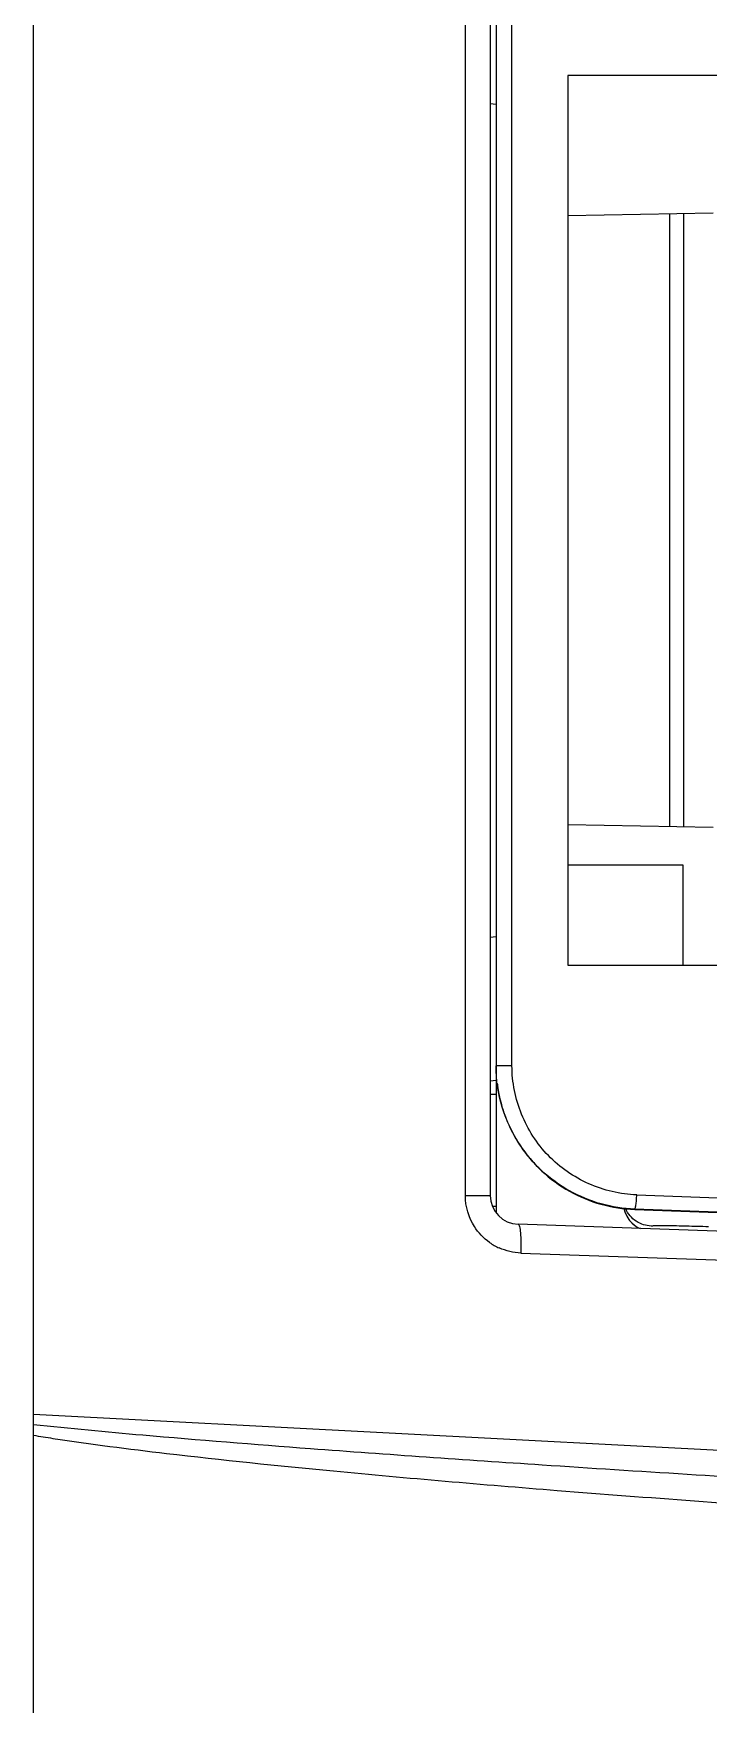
# Model space of a CAD drawing. Header units: millimetres. Extents: x -73584 to -37571, y -61249 to -50748.
# Drawn here: x -48297.5 to -48274, y -52510 to -52451.7 of the extents above; entities that cross this region are included whole.
import ezdxf

# ---------------------------------------------------------------- set-up
doc = ezdxf.new("R2010")
doc.units = ezdxf.units.MM
doc.header["$LTSCALE"] = 200
doc.layers.add('DIM', color=3, linetype='Continuous')
doc.layers.add('SOLID_1', color=7, linetype='Continuous')

# ---------------------------------------------------------------- blocks, each defined once
blk = doc.blocks.new('5569')
at = {"color": 7, "linetype": 'Continuous'}
for p, q in [((-46066.839, -55184.216), (-46066.839, -54684.316)), ((-46051.808, -54815.794), (-46051.808, -54768.739)), ((-46050.939, -54768.739), (-46050.939, -54815.794)), ((-46050.939, -54777.745), (-46050.739, -54777.763)), ((-46050.939, -54806.788), (-46050.739, -54806.77)), ((-46050.739, -54811.23), (-46050.739, -54811.776)), ((-46050.939, -54811.794), (-46050.739, -54811.776)), ((-46050.738, -54811.776), (-46050.738, -54816.381)), ((-46050.738, -54812.266), (-46050.939, -54812.266)), ((-46051.808, -54815.794), (-46050.939, -54815.794)), ((-46050.858, -54816.166), (-46050.738, -54816.166)), ((-46037.821, -54817.218), (-46049.974, -54816.793)), ((-46049.878, -54817.793), (-46037.708, -54818.218)), ((-46037.708, -54824.946), (-46066.839, -54823.419))]:
    blk.add_line(p, q, dxfattribs=at)
for centre, radius, start, end in [((-46049.939, -54815.794), 1, 180, 267.96595), ((-46049.833, -54815.834), 1.953, 234.60191, 245.94421), ((-46057.609, -54768.341), 56.559, 260.60769, 261.30259)]:
    blk.add_arc(centre, radius, start, end, dxfattribs=at)
for points in [[(-46051.492, -54816.873), (-46051.695, -54816.558), (-46051.805, -54816.169), (-46051.808, -54815.794)], [(-46050.964, -54817.426), (-46051.172, -54817.279), (-46051.354, -54817.087), (-46051.492, -54816.873)], [(-46049.878, -54817.793), (-46050.135, -54817.78), (-46050.394, -54817.722), (-46050.629, -54817.617)]]:
    blk.add_open_spline(points, degree=3, dxfattribs=at)
for points, knots in [([(-46049.974, -54816.793), (-46049.964, -54816.793), (-46049.942, -54816.822), (-46049.913, -54816.916), (-46049.883, -54817.126), (-46049.872, -54817.433), (-46049.874, -54817.669), (-46049.878, -54817.793)], [0, 0, 0, 0, 0.029375, 0.088448, 0.305322, 0.636337, 1, 1, 1, 1]), ([(-46039.048, -54825.818), (-46042.41, -54825.617), (-46048.462, -54825.237), (-46056.459, -54824.681), (-46062.361, -54824.213), (-46065.573, -54823.915), (-46066.838, -54823.776)], [0, 0, 0, 0, 0.362621, 0.65277, 0.862998, 1, 1, 1, 1]), ([(-46066.161, -54824.25), (-46064.847, -54824.451), (-46061.596, -54824.865), (-46055.746, -54825.468), (-46048.027, -54826.128), (-46042.241, -54826.548), (-46039.052, -54826.763)], [0, 0, 0, 0, 0.146485, 0.360899, 0.647883, 1, 1, 1, 1])]:
    blk.add_open_spline(points, degree=3, knots=knots, dxfattribs=at)
at = {"layer": 'SOLID_1', "color": 7, "linetype": 'Continuous'}
for p, q in [((-46050.739, -54773.259), (-46050.739, -54811.274)), ((-46050.186, -54811.268), (-46050.186, -54773.264)), ((-46048.239, -54776.766), (-46048.239, -54807.766)), ((-46014.793, -54776.766), (-46048.239, -54776.766)), ((-46043.18, -54781.565), (-46048.239, -54781.653)), ((-46044.703, -54781.591), (-46044.703, -54802.942)), ((-46044.203, -54802.95), (-46044.203, -54781.583)), ((-46043.18, -54802.968), (-46048.239, -54802.88)), ((-46048.239, -54804.266), (-46044.239, -54804.266)), ((-46044.239, -54804.266), (-46044.239, -54807.766)), ((-46048.239, -54807.766), (-46014.793, -54807.766)), ((-46050.186, -54811.268), (-46050.739, -54811.268)), ((-46045.843, -54815.767), (-46014.793, -54816.863)), ((-46045.913, -54816.275), (-46045.913, -54816.264)), ((-46037.78, -54816.553), (-46045.913, -54816.267)), ((-46045.913, -54816.277), (-46026.29, -54816.969))]:
    blk.add_line(p, q, dxfattribs=at)
for centre, radius, start, end in [((-46045.735, -54811.279), 5.001, 187.00612, 188.43496), ((-46045.823, -54811.292), 4.915, 188.43891, 189.85692), ((-46045.803, -54811.288), 4.935, 189.85728, 191.71203), ((-46045.771, -54811.281), 4.968, 191.71474, 195.6082), ((-46045.746, -54811.275), 4.994, 195.60628, 196.86736), ((-46045.721, -54811.267), 5.02, 196.87051, 201.30829), ((-46045.706, -54811.261), 5.036, 201.30661, 201.95795), ((-46045.686, -54811.252), 5.057, 201.96596, 211.05722), ((-46045.705, -54811.263), 5.036, 211.06317, 213.29684), ((-46045.31, -54816.035), 1, 192.07724, 245.38816)]:
    blk.add_arc(centre, radius, start, end, dxfattribs=at)
for points, knots in [([(-46049.909, -54814.024), (-46050.174, -54813.62), (-46050.591, -54812.73), (-46050.739, -54811.756), (-46050.739, -54811.27)], [0, 0, 0, 0, 0.498372, 1, 1, 1, 1]), ([(-46045.843, -54815.767), (-46046.13, -54815.757), (-46046.702, -54815.68), (-46047.523, -54815.404), (-46048.278, -54814.98), (-46048.94, -54814.419), (-46049.478, -54813.738), (-46049.878, -54812.967), (-46050.128, -54812.134), (-46050.186, -54811.557), (-46050.186, -54811.268)], [0, 0, 0, 0, 0.124652, 0.249369, 0.374187, 0.499127, 0.624202, 0.749398, 0.874678, 1, 1, 1, 1]), ([(-46049.914, -54814.028), (-46049.696, -54814.359), (-46049.179, -54814.974), (-46048.209, -54815.68), (-46047.101, -54816.139), (-46046.31, -54816.263), (-46045.913, -54816.277)], [0, 0, 0, 0, 0.250353, 0.500591, 0.749627, 1, 1, 1, 1]), ([(-46045.913, -54816.267), (-46046.308, -54816.253), (-46047.098, -54816.126), (-46048.204, -54815.668), (-46049.015, -54815.082), (-46049.563, -54814.508), (-46049.8, -54814.19), (-46049.909, -54814.024)], [0, 0, 0, 0, 0.249755, 0.499784, 0.749738, 0.87484, 1, 1, 1, 1]), ([(-46045.913, -54816.267), (-46045.909, -54816.267), (-46045.899, -54816.253), (-46045.891, -54816.226), (-46045.88, -54816.179), (-46045.87, -54816.116), (-46045.861, -54816.037), (-46045.85, -54815.92), (-46045.846, -54815.828), (-46045.843, -54815.767)], [0, 0, 0, 0, 0.02529, 0.081519, 0.174964, 0.304014, 0.462118, 0.638367, 1, 1, 1, 1]), ([(-46046.288, -54816.244), (-46046.256, -54816.393), (-46046.12, -54816.683), (-46045.866, -54816.88), (-46045.725, -54816.944)], [0, 0, 0, 0, 0.494547, 1, 1, 1, 1]), ([(-46045.345, -54816.853), (-46045.433, -54816.849), (-46045.615, -54816.819), (-46045.87, -54816.698), (-46046.087, -54816.505), (-46046.19, -54816.338), (-46046.228, -54816.25)], [0, 0, 0, 0, 0.2342, 0.485033, 0.743707, 1, 1, 1, 1]), ([(-46045.345, -54816.853), (-46045.345, -54816.851), (-46045.341, -54816.849), (-46045.335, -54816.847), (-46045.322, -54816.845), (-46045.297, -54816.842), (-46045.253, -54816.839), (-46045.187, -54816.837), (-46045.103, -54816.835), (-46045.002, -54816.834), (-46044.886, -54816.834), (-46044.754, -54816.835), (-46044.609, -54816.837), (-46044.393, -54816.84), (-46044.1, -54816.847), (-46043.73, -54816.857), (-46043.475, -54816.865), (-46043.345, -54816.87)], [0, 0, 0, 0, 0.00167, 0.005445, 0.011594, 0.020123, 0.044177, 0.077301, 0.11921, 0.169594, 0.227979, 0.293798, 0.366443, 0.445179, 0.617833, 0.805272, 1, 1, 1, 1])]:
    blk.add_open_spline(points, degree=3, knots=knots, dxfattribs=at)
blk = doc.blocks.new('*U670')
at = {"layer": 'DIM', "color": 3}
blk.add_blockref('5569', (46037.067, 54931.016), dxfattribs=at)
blk = doc.blocks.new('*U671')
at = {"layer": 'DIM', "color": 0, "linetype": 'ByBlock', "lineweight": -2, "transparency": 16777216}
blk.add_blockref('*U670', (0, 2500), dxfattribs=at)

msp = doc.modelspace()

# ---------------------------------------------------------------- block references
at = {"layer": 'DIM', "color": 3}
msp.add_blockref('*U671', (-48267.725, -55107.458), dxfattribs=at)

doc.saveas('drawing.dxf')
